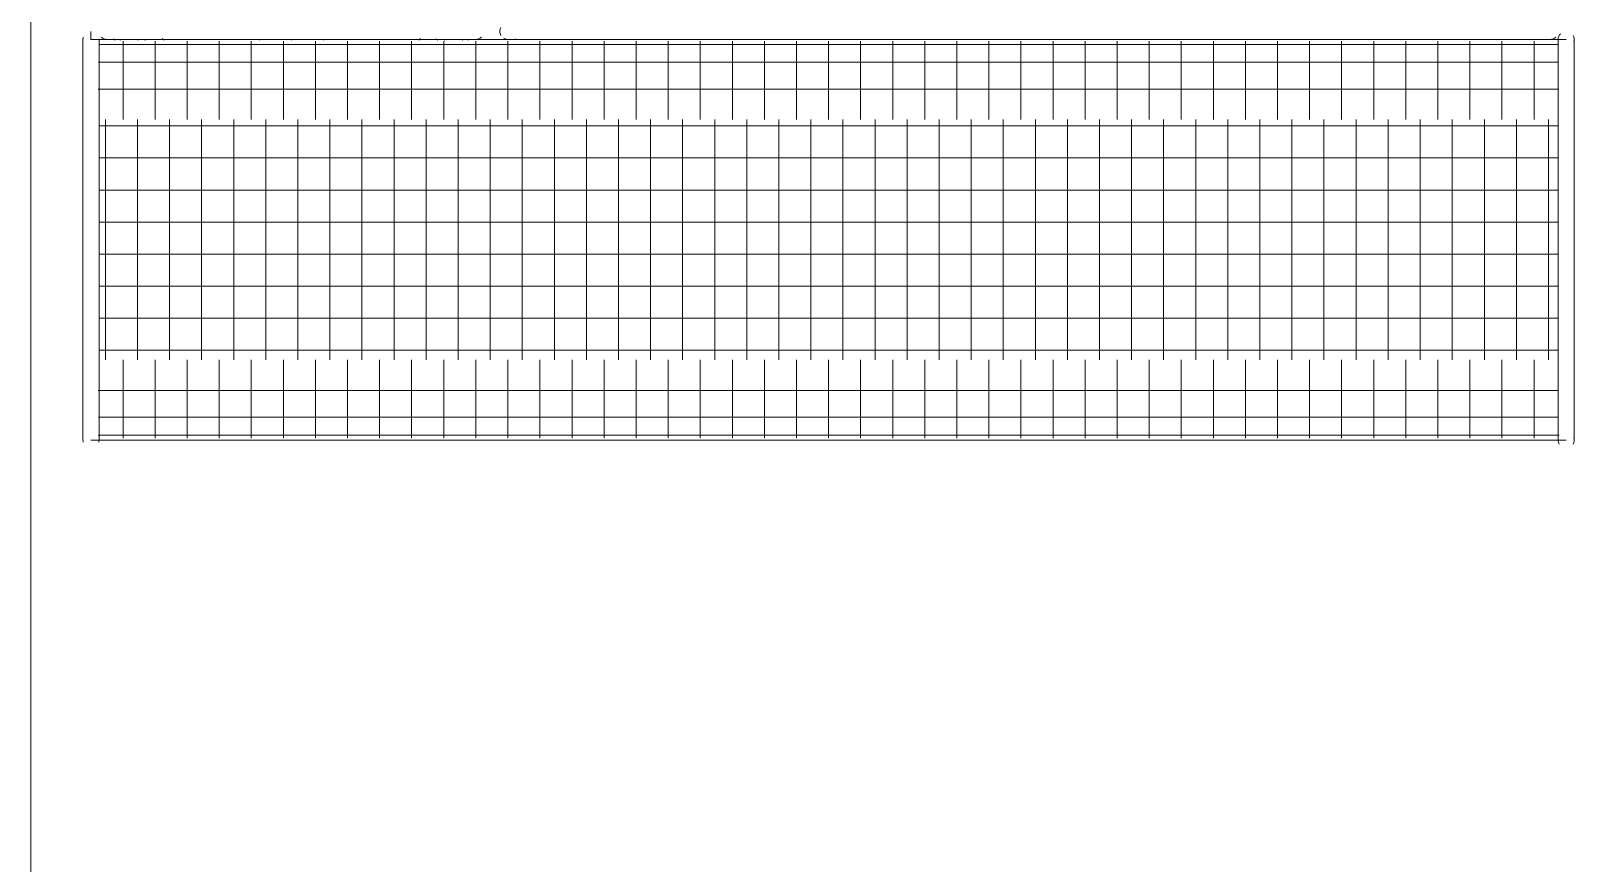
# Model space of a CAD drawing. Header units: millimetres. Extents: x 586.5 to 618.3, y 239.1 to 272.6.
# Drawn here: x 594.072 to 595.035, y 268.146 to 268.666 of the extents above; entities that cross this region are included whole.
import ezdxf

# ---------------------------------------------------------------- set-up
doc = ezdxf.new("R2010")
doc.units = ezdxf.units.MM
doc.header["$LTSCALE"] = 75
doc.layers.add('A Arquitetura LRZ', color=252, linetype='Continuous', lineweight=9)
doc.layers.add('A Mobiliário LRZ', color=253, linetype='Continuous', lineweight=9)

msp = doc.modelspace()

# ---------------------------------------------------------------- linework, layer by layer
at = {"layer": 'A Arquitetura LRZ'}
msp.add_line((594.07204, 263.6104), (594.07204, 271.4104), dxfattribs=at)
at = {"layer": 'A Mobiliário LRZ'}
for p, q in [((594.10954, 268.6604), (594.10954, 268.6654)), ((594.10454, 268.6604), (594.10454, 268.66036)), ((594.10454, 268.66036), (594.10454, 268.66024)), ((594.10454, 268.66024), (594.10454, 268.66004)), ((594.10454, 268.66004), (594.10454, 268.65977)), ((594.10454, 268.65977), (594.10454, 268.65941)), ((594.10454, 268.65941), (594.10454, 268.65897)), ((594.10454, 268.65897), (594.10454, 268.65846)), ((594.10454, 268.65846), (594.10454, 268.65787)), ((594.10454, 268.65787), (594.10454, 268.6572)), ((594.10454, 268.6572), (594.10454, 268.65646)), ((594.10454, 268.65646), (594.10454, 268.65564)), ((594.10454, 268.65564), (594.10454, 268.65475)), ((594.10454, 268.65475), (594.10454, 268.65379)), ((594.10454, 268.65379), (594.10454, 268.65277)), ((594.12454, 268.6604), (594.10954, 268.6604)), ((594.11454, 268.66034), (594.11454, 268.6604)), ((594.11454, 268.6604), (594.11454, 268.6604)), ((594.11454, 268.6602), (594.11454, 268.66034)), ((594.11454, 268.65998), (594.11454, 268.6602)), ((594.11454, 268.65968), (594.11454, 268.65998)), ((594.11454, 268.6593), (594.11454, 268.65968)), ((594.11454, 268.65884), (594.11454, 268.6593)), ((594.11454, 268.6583), (594.11454, 268.65884)), ((594.11454, 268.65769), (594.11454, 268.6583)), ((594.11454, 268.65701), (594.11454, 268.65769)), ((595.02487, 268.65728), (594.11454, 268.65728)), ((594.11454, 268.65624), (594.11454, 268.65701)), ((594.11454, 268.65541), (594.11454, 268.65624)), ((594.11454, 268.6545), (594.11454, 268.65541)), ((594.11454, 268.65352), (594.11454, 268.6545)), ((594.11454, 268.65248), (594.11454, 268.65352)), ((594.11954, 268.6604), (594.11958, 268.6604)), ((594.11958, 268.6604), (594.11967, 268.6604)), ((594.11967, 268.6604), (594.11983, 268.6604)), ((594.11983, 268.6604), (594.12005, 268.6604)), ((594.12005, 268.6604), (594.12034, 268.6604)), ((594.12034, 268.6604), (594.12069, 268.6604)), ((594.12069, 268.6604), (594.1211, 268.6604)), ((594.1211, 268.6604), (594.12157, 268.6604)), ((594.12157, 268.6604), (594.12211, 268.6604)), ((594.12211, 268.6604), (594.1227, 268.6604)), ((594.1227, 268.6604), (594.12335, 268.6604)), ((594.12335, 268.6604), (594.12406, 268.6604)), ((594.12392, 268.66042), (594.12362, 268.66071)), ((594.12425, 268.66015), (594.12392, 268.66042)), ((594.12406, 268.6604), (594.12483, 268.6604)), ((594.1246, 268.65989), (594.12425, 268.66015)), ((594.15954, 268.6604), (594.12454, 268.6604)), ((594.12483, 268.6604), (594.12565, 268.6604)), ((594.12565, 268.6604), (594.12653, 268.6604)), ((594.12653, 268.6604), (594.12746, 268.6604)), ((594.12699, 268.66043), (594.12805, 268.65989)), ((594.12746, 268.6604), (594.12844, 268.6604)), ((594.12844, 268.6604), (594.12947, 268.6604)), ((594.12947, 268.6604), (594.13055, 268.6604)), ((594.12954, 268.65926), (594.12954, 268.65421)), ((594.12954, 268.65421), (594.12954, 268.64617)), ((594.13055, 268.6604), (594.13168, 268.6604)), ((594.13168, 268.6604), (594.13284, 268.6604)), ((594.13284, 268.6604), (594.13406, 268.6604)), ((594.13406, 268.6604), (594.13531, 268.6604)), ((594.13531, 268.6604), (594.1366, 268.6604)), ((594.1366, 268.6604), (594.13793, 268.6604)), ((594.13793, 268.6604), (594.13929, 268.6604)), ((594.1383, 268.66043), (594.13922, 268.65989)), ((594.13929, 268.6604), (594.14069, 268.6604)), ((594.14069, 268.6604), (594.14212, 268.6604)), ((594.14212, 268.6604), (594.14357, 268.6604)), ((594.1432, 268.65989), (594.14368, 268.66014)), ((594.14357, 268.6604), (594.14505, 268.6604)), ((594.14368, 268.66014), (594.14419, 268.6604)), ((594.14505, 268.6604), (594.14655, 268.6604)), ((594.14655, 268.6604), (594.14807, 268.6604)), ((594.14807, 268.6604), (594.14962, 268.6604)), ((594.14954, 268.65926), (594.14954, 268.65421)), ((594.14954, 268.65421), (594.14954, 268.64617)), ((594.14962, 268.6604), (594.15117, 268.6604)), ((594.15117, 268.6604), (594.15274, 268.6604)), ((594.15274, 268.6604), (594.15433, 268.6604)), ((594.15402, 268.66102), (594.1546, 268.66043)), ((594.15433, 268.6604), (594.15592, 268.6604)), ((594.1546, 268.66043), (594.15516, 268.65989)), ((594.15592, 268.6604), (594.15751, 268.6604)), ((594.15751, 268.6604), (594.15911, 268.6604)), ((594.15911, 268.6604), (594.15954, 268.6604)), ((594.15954, 268.6604), (594.30954, 268.6604)), ((594.16954, 268.65926), (594.16954, 268.65421)), ((594.16954, 268.65421), (594.16954, 268.64617)), ((594.18954, 268.65926), (594.18954, 268.65421)), ((594.18954, 268.65421), (594.18954, 268.64617)), ((594.20954, 268.65926), (594.20954, 268.65421)), ((594.20954, 268.65421), (594.20954, 268.64617)), ((594.21454, 268.65989), (594.21454, 268.66057)), ((594.22954, 268.65926), (594.22954, 268.65421)), ((594.22954, 268.65421), (594.22954, 268.64617)), ((594.23454, 268.65989), (594.23454, 268.66057)), ((594.24954, 268.65926), (594.24954, 268.65421)), ((594.24954, 268.65421), (594.24954, 268.64617)), ((594.25454, 268.65989), (594.25454, 268.66057)), ((594.26954, 268.65926), (594.26954, 268.65421)), ((594.26954, 268.65421), (594.26954, 268.64617)), ((594.28954, 268.65926), (594.28954, 268.65421)), ((594.28954, 268.65421), (594.28954, 268.64617)), ((594.30954, 268.6604), (594.31114, 268.6604)), ((594.34454, 268.6604), (594.30954, 268.6604)), ((594.30954, 268.65926), (594.30954, 268.65421)), ((594.30954, 268.65421), (594.30954, 268.64617)), ((594.31114, 268.6604), (594.31274, 268.6604)), ((594.31274, 268.6604), (594.31433, 268.6604)), ((594.31393, 268.65989), (594.31449, 268.66043)), ((594.31433, 268.6604), (594.31592, 268.6604)), ((594.31449, 268.66043), (594.31507, 268.66102)), ((594.31592, 268.6604), (594.31749, 268.6604)), ((594.31749, 268.6604), (594.31905, 268.6604)), ((594.31905, 268.6604), (594.3206, 268.6604)), ((594.3206, 268.6604), (594.32213, 268.6604)), ((594.32213, 268.6604), (594.32363, 268.6604)), ((594.32363, 268.6604), (594.32512, 268.6604)), ((594.32489, 268.6604), (594.32436, 268.66067)), ((594.32541, 268.66014), (594.32489, 268.6604)), ((594.32512, 268.6604), (594.32658, 268.6604)), ((594.32589, 268.65989), (594.32541, 268.66014)), ((594.32658, 268.6604), (594.32801, 268.6604)), ((594.32801, 268.6604), (594.32942, 268.6604)), ((594.32942, 268.6604), (594.33079, 268.6604)), ((594.32954, 268.65926), (594.32954, 268.65421)), ((594.32954, 268.65421), (594.32954, 268.64617)), ((594.32987, 268.65989), (594.33079, 268.66043)), ((594.33079, 268.6604), (594.33213, 268.6604)), ((594.33213, 268.6604), (594.33343, 268.6604)), ((594.33343, 268.6604), (594.3347, 268.6604)), ((594.3347, 268.6604), (594.33592, 268.6604)), ((594.33592, 268.6604), (594.3371, 268.6604)), ((594.3371, 268.6604), (594.33824, 268.6604)), ((594.33824, 268.6604), (594.33933, 268.6604)), ((594.33933, 268.6604), (594.34037, 268.6604)), ((594.34037, 268.6604), (594.34137, 268.6604)), ((594.34103, 268.65989), (594.3421, 268.66043)), ((594.34137, 268.6604), (594.34231, 268.6604)), ((594.34231, 268.6604), (594.3432, 268.6604)), ((594.3432, 268.6604), (594.34404, 268.6604)), ((594.34404, 268.6604), (594.34482, 268.6604)), ((594.34448, 268.65989), (594.34484, 268.66015)), ((595.02954, 268.6604), (594.34454, 268.6604)), ((594.34482, 268.6604), (594.34555, 268.6604)), ((594.34484, 268.66015), (594.34517, 268.66042)), ((594.34555, 268.6604), (594.34622, 268.6604)), ((594.34622, 268.6604), (594.34683, 268.6604)), ((594.34683, 268.6604), (594.34737, 268.6604)), ((594.34737, 268.6604), (594.34786, 268.6604)), ((594.34786, 268.6604), (594.34829, 268.6604)), ((594.34829, 268.6604), (594.34866, 268.6604)), ((594.34866, 268.6604), (594.34896, 268.6604)), ((594.34896, 268.6604), (594.3492, 268.6604)), ((594.3492, 268.6604), (594.34938, 268.6604)), ((594.34938, 268.6604), (594.34949, 268.6604)), ((594.34949, 268.6604), (594.34954, 268.6604)), ((594.34954, 268.6604), (594.34954, 268.6604)), ((594.34954, 268.65926), (594.34954, 268.65421)), ((594.34954, 268.65421), (594.34954, 268.64617)), ((594.36954, 268.65926), (594.36954, 268.65421)), ((594.36954, 268.65421), (594.36954, 268.64617)), ((594.38954, 268.65926), (594.38954, 268.65421)), ((594.38954, 268.65421), (594.38954, 268.64617)), ((594.40954, 268.65926), (594.40954, 268.65421)), ((594.40954, 268.65421), (594.40954, 268.64617)), ((594.42954, 268.65926), (594.42954, 268.65421)), ((594.42954, 268.65421), (594.42954, 268.64617)), ((594.44954, 268.65926), (594.44954, 268.65421)), ((594.44954, 268.65421), (594.44954, 268.64617)), ((594.46954, 268.65926), (594.46954, 268.65421)), ((594.46954, 268.65421), (594.46954, 268.64617)), ((594.48954, 268.65926), (594.48954, 268.65421)), ((594.48954, 268.65421), (594.48954, 268.64617)), ((594.50954, 268.65926), (594.50954, 268.65421)), ((594.50954, 268.65421), (594.50954, 268.64617)), ((594.52954, 268.65926), (594.52954, 268.65421)), ((594.52954, 268.65421), (594.52954, 268.64617)), ((594.54954, 268.65926), (594.54954, 268.65421)), ((594.54954, 268.65421), (594.54954, 268.64617)), ((594.56954, 268.65926), (594.56954, 268.65421)), ((594.56954, 268.65421), (594.56954, 268.64617)), ((594.58954, 268.65926), (594.58954, 268.65421)), ((594.58954, 268.65421), (594.58954, 268.64617)), ((594.60954, 268.65926), (594.60954, 268.65421)), ((594.60954, 268.65421), (594.60954, 268.64617)), ((594.62954, 268.65926), (594.62954, 268.65421)), ((594.62954, 268.65421), (594.62954, 268.64617)), ((594.64954, 268.65926), (594.64954, 268.65421)), ((594.64954, 268.65421), (594.64954, 268.64617)), ((594.66954, 268.65926), (594.66954, 268.65421)), ((594.66954, 268.65421), (594.66954, 268.64617)), ((594.68954, 268.65926), (594.68954, 268.65421)), ((594.68954, 268.65421), (594.68954, 268.64617)), ((594.70954, 268.65926), (594.70954, 268.65421)), ((594.70954, 268.65421), (594.70954, 268.64617)), ((594.72954, 268.65926), (594.72954, 268.65421)), ((594.72954, 268.65421), (594.72954, 268.64617)), ((594.74954, 268.65926), (594.74954, 268.65421)), ((594.74954, 268.65421), (594.74954, 268.64617)), ((594.76954, 268.65926), (594.76954, 268.65421)), ((594.76954, 268.65421), (594.76954, 268.64617)), ((594.78954, 268.65926), (594.78954, 268.65421)), ((594.78954, 268.65421), (594.78954, 268.64617)), ((594.80954, 268.65926), (594.80954, 268.65421)), ((594.80954, 268.65421), (594.80954, 268.64617)), ((594.82954, 268.65926), (594.82954, 268.65421)), ((594.82954, 268.65421), (594.82954, 268.64617)), ((594.84954, 268.65926), (594.84954, 268.65421)), ((594.84954, 268.65421), (594.84954, 268.64617)), ((594.86954, 268.65926), (594.86954, 268.65421)), ((594.86954, 268.65421), (594.86954, 268.64617)), ((594.88954, 268.65926), (594.88954, 268.65421)), ((594.88954, 268.65421), (594.88954, 268.64617)), ((594.90954, 268.65926), (594.90954, 268.65421)), ((594.90954, 268.65421), (594.90954, 268.64617)), ((594.92954, 268.65926), (594.92954, 268.65421)), ((594.92954, 268.65421), (594.92954, 268.64617)), ((594.94954, 268.65926), (594.94954, 268.65421)), ((594.94954, 268.65421), (594.94954, 268.64617)), ((594.96954, 268.65926), (594.96954, 268.65421)), ((594.96954, 268.65421), (594.96954, 268.64617)), ((594.98954, 268.65926), (594.98954, 268.65421)), ((594.98954, 268.65421), (594.98954, 268.64617)), ((595.00954, 268.65926), (595.00954, 268.65421)), ((595.00954, 268.65421), (595.00954, 268.64617)), ((595.02454, 268.6604), (595.02454, 268.66036)), ((595.02454, 268.66036), (595.02454, 268.66024)), ((595.02454, 268.66024), (595.02454, 268.66004)), ((595.02454, 268.66004), (595.02454, 268.65977)), ((595.02454, 268.65977), (595.02454, 268.65941)), ((595.02454, 268.65941), (595.02454, 268.65897)), ((595.02454, 268.65897), (595.02454, 268.65846)), ((595.02454, 268.65846), (595.02454, 268.65787)), ((595.02454, 268.65787), (595.02454, 268.6572)), ((595.02454, 268.6572), (595.02454, 268.65646)), ((595.02454, 268.65646), (595.02454, 268.65564)), ((595.02454, 268.65564), (595.02454, 268.65475)), ((595.02454, 268.65475), (595.02454, 268.65379)), ((595.02454, 268.65379), (595.02454, 268.65277)), ((595.03454, 268.66034), (595.03454, 268.6604)), ((595.03454, 268.6604), (595.03454, 268.6604)), ((595.03454, 268.6602), (595.03454, 268.66034)), ((595.03454, 268.65998), (595.03454, 268.6602)), ((595.03454, 268.65968), (595.03454, 268.65998)), ((595.03454, 268.6593), (595.03454, 268.65968)), ((595.03454, 268.65884), (595.03454, 268.6593)), ((595.03454, 268.6583), (595.03454, 268.65884)), ((595.03454, 268.65769), (595.03454, 268.6583)), ((595.03454, 268.65701), (595.03454, 268.65769)), ((595.03454, 268.65624), (595.03454, 268.65701)), ((595.03454, 268.65541), (595.03454, 268.65624)), ((595.03454, 268.6545), (595.03454, 268.65541)), ((595.03454, 268.65352), (595.03454, 268.6545)), ((595.03454, 268.65248), (595.03454, 268.65352)), ((594.10454, 268.65277), (594.10454, 268.65167)), ((594.10454, 268.65167), (594.10454, 268.65051)), ((594.10454, 268.65051), (594.10454, 268.64928)), ((594.10454, 268.64928), (594.10454, 268.64799)), ((594.10454, 268.64799), (594.10454, 268.64665)), ((594.10454, 268.64665), (594.10454, 268.64524)), ((594.10454, 268.64524), (594.10454, 268.64378)), ((594.10454, 268.64378), (594.10454, 268.64226)), ((595.02444, 268.64617), (594.11418, 268.64617)), ((594.11454, 268.65136), (594.11454, 268.65248)), ((594.11454, 268.65018), (594.11454, 268.65136)), ((594.11454, 268.64894), (594.11454, 268.65018)), ((594.11454, 268.64764), (594.11454, 268.64894)), ((594.11454, 268.64627), (594.11454, 268.64764)), ((594.11454, 268.64485), (594.11454, 268.64627)), ((594.11454, 268.64337), (594.11454, 268.64485)), ((594.12954, 268.64617), (594.12954, 268.63569)), ((594.14954, 268.64617), (594.14954, 268.63569)), ((594.16954, 268.64617), (594.16954, 268.63569)), ((594.18954, 268.64617), (594.18954, 268.63569)), ((594.20954, 268.64617), (594.20954, 268.63569)), ((594.22954, 268.64617), (594.22954, 268.63569)), ((594.24954, 268.64617), (594.24954, 268.63569)), ((594.26954, 268.64617), (594.26954, 268.63569)), ((594.28954, 268.64617), (594.28954, 268.63569)), ((594.30954, 268.64617), (594.30954, 268.63569)), ((594.32954, 268.64617), (594.32954, 268.63569)), ((594.34954, 268.64617), (594.34954, 268.63569)), ((594.36954, 268.64617), (594.36954, 268.63569)), ((594.38954, 268.64617), (594.38954, 268.63569)), ((594.40954, 268.64617), (594.40954, 268.63569)), ((594.42954, 268.64617), (594.42954, 268.63569)), ((594.44954, 268.64617), (594.44954, 268.63569)), ((594.46954, 268.64617), (594.46954, 268.63569)), ((594.48954, 268.64617), (594.48954, 268.63569)), ((594.50954, 268.64617), (594.50954, 268.63569)), ((594.52954, 268.64617), (594.52954, 268.63569)), ((594.54954, 268.64617), (594.54954, 268.63569)), ((594.56954, 268.64617), (594.56954, 268.63569)), ((594.58954, 268.64617), (594.58954, 268.63569)), ((594.60954, 268.64617), (594.60954, 268.63569)), ((594.62954, 268.64617), (594.62954, 268.63569)), ((594.64954, 268.64617), (594.64954, 268.63569)), ((594.66954, 268.64617), (594.66954, 268.63569)), ((594.68954, 268.64617), (594.68954, 268.63569)), ((594.70954, 268.64617), (594.70954, 268.63569)), ((594.72954, 268.64617), (594.72954, 268.63569)), ((594.74954, 268.64617), (594.74954, 268.63569)), ((594.76954, 268.64617), (594.76954, 268.63569)), ((594.78954, 268.64617), (594.78954, 268.63569)), ((594.80954, 268.64617), (594.80954, 268.63569)), ((594.82954, 268.64617), (594.82954, 268.63569)), ((594.84954, 268.64617), (594.84954, 268.63569)), ((594.86954, 268.64617), (594.86954, 268.63569)), ((594.88954, 268.64617), (594.88954, 268.63569)), ((594.90954, 268.64617), (594.90954, 268.63569)), ((594.92954, 268.64617), (594.92954, 268.63569)), ((594.94954, 268.64617), (594.94954, 268.63569)), ((594.96954, 268.64617), (594.96954, 268.63569)), ((594.98954, 268.64617), (594.98954, 268.63569)), ((595.00954, 268.64617), (595.00954, 268.63569)), ((595.02454, 268.65277), (595.02454, 268.65167)), ((595.02454, 268.65167), (595.02454, 268.65051)), ((595.02454, 268.65051), (595.02454, 268.64928)), ((595.02454, 268.64928), (595.02454, 268.64799)), ((595.02454, 268.64799), (595.02454, 268.64665)), ((595.02454, 268.64665), (595.02454, 268.64524)), ((595.02454, 268.64524), (595.02454, 268.64378)), ((595.02454, 268.64378), (595.02454, 268.64226)), ((595.03454, 268.65136), (595.03454, 268.65248)), ((595.03454, 268.65018), (595.03454, 268.65136)), ((595.03454, 268.64894), (595.03454, 268.65018)), ((595.03454, 268.64764), (595.03454, 268.64894)), ((595.03454, 268.64627), (595.03454, 268.64764)), ((595.03454, 268.64485), (595.03454, 268.64627)), ((595.03454, 268.64337), (595.03454, 268.64485)), ((594.10454, 268.64226), (594.10454, 268.64069)), ((594.10454, 268.64069), (594.10454, 268.63908)), ((594.10454, 268.63908), (594.10454, 268.63742)), ((594.10454, 268.63742), (594.10454, 268.63571)), ((594.10454, 268.63571), (594.10454, 268.63397)), ((594.10454, 268.63397), (594.10454, 268.63219)), ((594.11454, 268.64184), (594.11454, 268.64337)), ((594.11454, 268.64026), (594.11454, 268.64184)), ((594.11454, 268.63864), (594.11454, 268.64026)), ((594.11454, 268.63696), (594.11454, 268.63864)), ((594.11454, 268.63525), (594.11454, 268.63696)), ((594.11454, 268.63349), (594.11454, 268.63525)), ((594.12954, 268.63569), (594.12954, 268.6235)), ((594.14954, 268.63569), (594.14954, 268.6235)), ((594.16954, 268.63569), (594.16954, 268.6235)), ((594.18954, 268.63569), (594.18954, 268.6235)), ((594.20954, 268.63569), (594.20954, 268.6235)), ((594.22954, 268.63569), (594.22954, 268.6235)), ((594.24954, 268.63569), (594.24954, 268.6235)), ((594.26954, 268.63569), (594.26954, 268.6235)), ((594.28954, 268.63569), (594.28954, 268.6235)), ((594.30954, 268.63569), (594.30954, 268.6235)), ((594.32954, 268.63569), (594.32954, 268.6235)), ((594.34954, 268.63569), (594.34954, 268.6235)), ((594.36954, 268.63569), (594.36954, 268.6235)), ((594.38954, 268.63569), (594.38954, 268.6235)), ((594.40954, 268.63569), (594.40954, 268.6235)), ((594.42954, 268.63569), (594.42954, 268.6235)), ((594.44954, 268.63569), (594.44954, 268.6235)), ((594.46954, 268.63569), (594.46954, 268.6235)), ((594.48954, 268.63569), (594.48954, 268.6235)), ((594.50954, 268.63569), (594.50954, 268.6235)), ((594.52954, 268.63569), (594.52954, 268.6235)), ((594.54954, 268.63569), (594.54954, 268.6235)), ((594.56954, 268.63569), (594.56954, 268.6235)), ((594.58954, 268.63569), (594.58954, 268.6235)), ((594.60954, 268.63569), (594.60954, 268.6235)), ((594.62954, 268.63569), (594.62954, 268.6235)), ((594.64954, 268.63569), (594.64954, 268.6235)), ((594.66954, 268.63569), (594.66954, 268.6235)), ((594.68954, 268.63569), (594.68954, 268.6235)), ((594.70954, 268.63569), (594.70954, 268.6235)), ((594.72954, 268.63569), (594.72954, 268.6235)), ((594.74954, 268.63569), (594.74954, 268.6235)), ((594.76954, 268.63569), (594.76954, 268.6235)), ((594.78954, 268.63569), (594.78954, 268.6235)), ((594.80954, 268.63569), (594.80954, 268.6235)), ((594.82954, 268.63569), (594.82954, 268.6235)), ((594.84954, 268.63569), (594.84954, 268.6235)), ((594.86954, 268.63569), (594.86954, 268.6235)), ((594.88954, 268.63569), (594.88954, 268.6235)), ((594.90954, 268.63569), (594.90954, 268.6235)), ((594.92954, 268.63569), (594.92954, 268.6235)), ((594.94954, 268.63569), (594.94954, 268.6235)), ((594.96954, 268.63569), (594.96954, 268.6235)), ((594.98954, 268.63569), (594.98954, 268.6235)), ((595.00954, 268.63569), (595.00954, 268.6235)), ((595.02454, 268.64226), (595.02454, 268.64069)), ((595.02454, 268.64069), (595.02454, 268.63908)), ((595.02454, 268.63908), (595.02454, 268.63742)), ((595.02454, 268.63742), (595.02454, 268.63571)), ((595.02454, 268.63571), (595.02454, 268.63397)), ((595.02454, 268.63397), (595.02454, 268.63219)), ((595.03454, 268.64184), (595.03454, 268.64337)), ((595.03454, 268.64026), (595.03454, 268.64184)), ((595.03454, 268.63864), (595.03454, 268.64026)), ((595.03454, 268.63696), (595.03454, 268.63864)), ((595.03454, 268.63525), (595.03454, 268.63696)), ((595.03454, 268.63349), (595.03454, 268.63525)), ((594.10454, 268.63219), (594.10454, 268.63037)), ((594.10454, 268.63037), (594.10454, 268.62852)), ((594.10454, 268.62852), (594.10454, 268.62664)), ((594.10454, 268.62664), (594.10454, 268.62474)), ((594.10454, 268.62474), (594.10454, 268.62281)), ((595.02507, 268.62942), (594.1141, 268.62942)), ((594.11454, 268.6317), (594.11454, 268.63349)), ((594.11454, 268.62987), (594.11454, 268.6317)), ((594.11454, 268.62802), (594.11454, 268.62987)), ((594.11454, 268.62613), (594.11454, 268.62802)), ((594.11454, 268.62422), (594.11454, 268.62613)), ((594.11454, 268.62229), (594.11454, 268.62422)), ((595.02454, 268.63219), (595.02454, 268.63037)), ((595.02454, 268.63037), (595.02454, 268.62852)), ((595.02454, 268.62852), (595.02454, 268.62664)), ((595.02454, 268.62664), (595.02454, 268.62474)), ((595.02454, 268.62474), (595.02454, 268.62281)), ((595.03454, 268.6317), (595.03454, 268.63349)), ((595.03454, 268.62987), (595.03454, 268.6317)), ((595.03454, 268.62802), (595.03454, 268.62987)), ((595.03454, 268.62613), (595.03454, 268.62802)), ((595.03454, 268.62422), (595.03454, 268.62613)), ((595.03454, 268.62229), (595.03454, 268.62422)), ((594.10454, 268.62281), (594.10454, 268.62087)), ((594.10454, 268.62087), (594.10454, 268.6189)), ((594.10454, 268.6189), (594.10454, 268.61692)), ((594.10454, 268.61692), (594.10454, 268.61494)), ((594.10454, 268.61494), (594.10454, 268.61294)), ((594.11454, 268.62034), (594.11454, 268.62229)), ((594.11454, 268.61837), (594.11454, 268.62034)), ((594.11454, 268.61639), (594.11454, 268.61837)), ((594.11454, 268.6144), (594.11454, 268.61639)), ((594.12954, 268.6235), (594.12954, 268.6104)), ((594.14954, 268.6235), (594.14954, 268.6104)), ((594.16954, 268.6235), (594.16954, 268.6104)), ((594.18954, 268.6235), (594.18954, 268.6104)), ((594.20954, 268.6235), (594.20954, 268.6104)), ((594.22954, 268.6235), (594.22954, 268.6104)), ((594.24954, 268.6235), (594.24954, 268.6104)), ((594.26954, 268.6235), (594.26954, 268.6104)), ((594.28954, 268.6235), (594.28954, 268.6104)), ((594.30954, 268.6235), (594.30954, 268.6104)), ((594.32954, 268.6235), (594.32954, 268.6104)), ((594.34954, 268.6235), (594.34954, 268.6104)), ((594.36954, 268.6235), (594.36954, 268.6104)), ((594.38954, 268.6235), (594.38954, 268.6104)), ((594.40954, 268.6235), (594.40954, 268.6104)), ((594.42954, 268.6235), (594.42954, 268.6104)), ((594.44954, 268.6235), (594.44954, 268.6104)), ((594.46954, 268.6235), (594.46954, 268.6104)), ((594.48954, 268.6235), (594.48954, 268.6104)), ((594.50954, 268.6235), (594.50954, 268.6104)), ((594.52954, 268.6235), (594.52954, 268.6104)), ((594.54954, 268.6235), (594.54954, 268.6104)), ((594.56954, 268.6235), (594.56954, 268.6104)), ((594.58954, 268.6235), (594.58954, 268.6104)), ((594.60954, 268.6235), (594.60954, 268.6104)), ((594.62954, 268.6235), (594.62954, 268.6104)), ((594.64954, 268.6235), (594.64954, 268.6104)), ((594.66954, 268.6235), (594.66954, 268.6104)), ((594.68954, 268.6235), (594.68954, 268.6104)), ((594.70954, 268.6235), (594.70954, 268.6104)), ((594.72954, 268.6235), (594.72954, 268.6104)), ((594.74954, 268.6235), (594.74954, 268.6104)), ((594.76954, 268.6235), (594.76954, 268.6104)), ((594.78954, 268.6235), (594.78954, 268.6104)), ((594.80954, 268.6235), (594.80954, 268.6104)), ((594.82954, 268.6235), (594.82954, 268.6104)), ((594.84954, 268.6235), (594.84954, 268.6104)), ((594.86954, 268.6235), (594.86954, 268.6104)), ((594.88954, 268.6235), (594.88954, 268.6104)), ((594.90954, 268.6235), (594.90954, 268.6104)), ((594.92954, 268.6235), (594.92954, 268.6104)), ((594.94954, 268.6235), (594.94954, 268.6104)), ((594.96954, 268.6235), (594.96954, 268.6104)), ((594.98954, 268.6235), (594.98954, 268.6104)), ((595.00954, 268.6235), (595.00954, 268.6104)), ((595.02454, 268.62281), (595.02454, 268.62087)), ((595.02454, 268.62087), (595.02454, 268.6189)), ((595.02454, 268.6189), (595.02454, 268.61692)), ((595.02454, 268.61692), (595.02454, 268.61494)), ((595.02454, 268.61494), (595.02454, 268.61294)), ((595.03454, 268.62034), (595.03454, 268.62229)), ((595.03454, 268.61837), (595.03454, 268.62034)), ((595.03454, 268.61639), (595.03454, 268.61837)), ((595.03454, 268.6144), (595.03454, 268.61639)), ((594.10454, 268.61294), (594.10454, 268.61094)), ((594.10454, 268.61094), (594.10454, 268.6104)), ((594.10454, 268.6104), (594.10454, 268.4604)), ((594.11454, 268.6124), (594.11454, 268.6144)), ((594.11454, 268.6104), (594.11454, 268.6124)), ((594.11454, 268.4604), (594.11454, 268.6104)), ((595.02454, 268.6064), (594.11456, 268.6064)), ((594.11854, 268.6104), (594.11854, 268.4604)), ((594.13854, 268.6104), (594.13854, 268.4604)), ((594.15854, 268.6104), (594.15854, 268.4604)), ((594.17854, 268.6104), (594.17854, 268.4604)), ((594.19854, 268.6104), (594.19854, 268.4604)), ((594.21854, 268.6104), (594.21854, 268.4604)), ((594.23854, 268.6104), (594.23854, 268.4604)), ((594.25854, 268.6104), (594.25854, 268.4604)), ((594.27854, 268.6104), (594.27854, 268.4604)), ((594.29854, 268.6104), (594.29854, 268.4604)), ((594.31854, 268.6104), (594.31854, 268.4604)), ((594.33854, 268.6104), (594.33854, 268.4604)), ((594.35854, 268.6104), (594.35854, 268.4604)), ((594.37854, 268.6104), (594.37854, 268.4604)), ((594.39854, 268.6104), (594.39854, 268.4604)), ((594.41854, 268.6104), (594.41854, 268.4604)), ((594.43854, 268.6104), (594.43854, 268.4604)), ((594.45854, 268.6104), (594.45854, 268.4604)), ((594.47854, 268.6104), (594.47854, 268.4604)), ((594.49854, 268.6104), (594.49854, 268.4604)), ((594.51854, 268.6104), (594.51854, 268.4604)), ((594.53854, 268.6104), (594.53854, 268.4604)), ((594.55854, 268.6104), (594.55854, 268.4604)), ((594.57854, 268.6104), (594.57854, 268.4604)), ((594.59854, 268.6104), (594.59854, 268.4604)), ((594.61854, 268.6104), (594.61854, 268.4604)), ((594.63854, 268.6104), (594.63854, 268.4604)), ((594.65854, 268.6104), (594.65854, 268.4604)), ((594.67854, 268.6104), (594.67854, 268.4604)), ((594.69854, 268.6104), (594.69854, 268.4604)), ((594.71854, 268.6104), (594.71854, 268.4604)), ((594.73854, 268.6104), (594.73854, 268.4604)), ((594.75854, 268.6104), (594.75854, 268.4604)), ((594.77854, 268.6104), (594.77854, 268.4604)), ((594.79854, 268.6104), (594.79854, 268.4604)), ((594.81854, 268.6104), (594.81854, 268.4604)), ((594.83854, 268.6104), (594.83854, 268.4604)), ((594.85854, 268.6104), (594.85854, 268.4604)), ((594.87854, 268.6104), (594.87854, 268.4604)), ((594.89854, 268.6104), (594.89854, 268.4604)), ((594.91854, 268.6104), (594.91854, 268.4604)), ((594.93854, 268.6104), (594.93854, 268.4604)), ((594.95854, 268.6104), (594.95854, 268.4604)), ((594.97854, 268.6104), (594.97854, 268.4604)), ((594.99854, 268.6104), (594.99854, 268.4604)), ((595.01854, 268.6104), (595.01854, 268.4604)), ((595.02454, 268.61294), (595.02454, 268.61094)), ((595.02454, 268.61094), (595.02454, 268.6104)), ((595.02454, 268.6104), (595.02454, 268.4604)), ((595.03454, 268.6124), (595.03454, 268.6144)), ((595.03454, 268.6104), (595.03454, 268.6124)), ((595.03454, 268.4604), (595.03454, 268.6104)), ((595.02454, 268.5864), (594.11463, 268.5864)), ((595.02454, 268.5664), (594.1147, 268.5664)), ((595.02454, 268.5464), (594.11477, 268.5464)), ((595.02454, 268.5264), (594.11483, 268.5264)), ((595.02454, 268.5064), (594.1149, 268.5064)), ((595.02454, 268.4864), (594.11497, 268.4864)), ((595.02454, 268.4664), (594.11504, 268.4664)), ((594.10454, 268.4604), (594.10454, 268.4584)), ((594.10454, 268.4584), (594.10454, 268.45641)), ((594.10454, 268.45641), (594.10454, 268.45442)), ((594.10454, 268.45442), (594.10454, 268.45244)), ((594.10454, 268.45244), (594.10454, 268.45047)), ((594.11454, 268.45986), (594.11454, 268.4604)), ((594.11454, 268.45786), (594.11454, 268.45986)), ((594.11454, 268.45587), (594.11454, 268.45786)), ((594.11454, 268.45388), (594.11454, 268.45587)), ((594.11454, 268.45191), (594.11454, 268.45388)), ((594.11454, 268.44994), (594.11454, 268.45191)), ((594.12954, 268.44731), (594.12954, 268.4604)), ((594.14954, 268.44731), (594.14954, 268.4604)), ((594.16954, 268.44731), (594.16954, 268.4604)), ((594.18954, 268.44731), (594.18954, 268.4604)), ((594.20954, 268.44731), (594.20954, 268.4604)), ((594.22954, 268.44731), (594.22954, 268.4604)), ((594.24954, 268.44731), (594.24954, 268.4604)), ((594.26954, 268.44731), (594.26954, 268.4604)), ((594.28954, 268.44731), (594.28954, 268.4604)), ((594.30954, 268.44731), (594.30954, 268.4604)), ((594.32954, 268.44731), (594.32954, 268.4604)), ((594.34954, 268.44731), (594.34954, 268.4604)), ((594.36954, 268.44731), (594.36954, 268.4604)), ((594.38954, 268.44731), (594.38954, 268.4604)), ((594.40954, 268.44731), (594.40954, 268.4604)), ((594.42954, 268.44731), (594.42954, 268.4604)), ((594.44954, 268.44731), (594.44954, 268.4604)), ((594.46954, 268.44731), (594.46954, 268.4604)), ((594.48954, 268.44731), (594.48954, 268.4604)), ((594.50954, 268.44731), (594.50954, 268.4604)), ((594.52954, 268.44731), (594.52954, 268.4604)), ((594.54954, 268.44731), (594.54954, 268.4604)), ((594.56954, 268.44731), (594.56954, 268.4604)), ((594.58954, 268.44731), (594.58954, 268.4604)), ((594.60954, 268.44731), (594.60954, 268.4604)), ((594.62954, 268.44731), (594.62954, 268.4604)), ((594.64954, 268.44731), (594.64954, 268.4604)), ((594.66954, 268.44731), (594.66954, 268.4604)), ((594.68954, 268.44731), (594.68954, 268.4604)), ((594.70954, 268.44731), (594.70954, 268.4604)), ((594.72954, 268.44731), (594.72954, 268.4604)), ((594.74954, 268.44731), (594.74954, 268.4604)), ((594.76954, 268.44731), (594.76954, 268.4604)), ((594.78954, 268.44731), (594.78954, 268.4604)), ((594.80954, 268.44731), (594.80954, 268.4604)), ((594.82954, 268.44731), (594.82954, 268.4604)), ((594.84954, 268.44731), (594.84954, 268.4604)), ((594.86954, 268.44731), (594.86954, 268.4604)), ((594.88954, 268.44731), (594.88954, 268.4604)), ((594.90954, 268.44731), (594.90954, 268.4604)), ((594.92954, 268.44731), (594.92954, 268.4604)), ((594.94954, 268.44731), (594.94954, 268.4604)), ((594.96954, 268.44731), (594.96954, 268.4604)), ((594.98954, 268.44731), (594.98954, 268.4604)), ((595.00954, 268.44731), (595.00954, 268.4604)), ((595.02454, 268.4604), (595.02454, 268.4584)), ((595.02454, 268.4584), (595.02454, 268.45641)), ((595.02454, 268.45641), (595.02454, 268.45442)), ((595.02454, 268.45442), (595.02454, 268.45244)), ((595.02454, 268.45244), (595.02454, 268.45047)), ((595.03454, 268.45986), (595.03454, 268.4604)), ((595.03454, 268.45786), (595.03454, 268.45986)), ((595.03454, 268.45587), (595.03454, 268.45786)), ((595.03454, 268.45388), (595.03454, 268.45587)), ((595.03454, 268.45191), (595.03454, 268.45388)), ((595.03454, 268.44994), (595.03454, 268.45191)), ((594.10454, 268.45047), (594.10454, 268.44852)), ((594.10454, 268.44852), (594.10454, 268.44659)), ((594.10454, 268.44659), (594.10454, 268.44468)), ((594.10454, 268.44468), (594.10454, 268.44279)), ((594.10454, 268.44279), (594.10454, 268.44093)), ((594.11411, 268.44139), (595.02487, 268.44139)), ((594.11454, 268.44799), (594.11454, 268.44994)), ((594.11454, 268.44607), (594.11454, 268.44799)), ((594.11454, 268.44416), (594.11454, 268.44607)), ((594.11454, 268.44229), (594.11454, 268.44416)), ((594.11454, 268.44044), (594.11454, 268.44229)), ((594.12954, 268.43511), (594.12954, 268.44731)), ((594.14954, 268.43511), (594.14954, 268.44731)), ((594.16954, 268.43511), (594.16954, 268.44731)), ((594.18954, 268.43511), (594.18954, 268.44731)), ((594.20954, 268.43511), (594.20954, 268.44731)), ((594.22954, 268.43511), (594.22954, 268.44731)), ((594.24954, 268.43511), (594.24954, 268.44731)), ((594.26954, 268.43511), (594.26954, 268.44731)), ((594.28954, 268.43511), (594.28954, 268.44731)), ((594.30954, 268.43511), (594.30954, 268.44731)), ((594.32954, 268.43511), (594.32954, 268.44731)), ((594.34954, 268.43511), (594.34954, 268.44731)), ((594.36954, 268.43511), (594.36954, 268.44731)), ((594.38954, 268.43511), (594.38954, 268.44731)), ((594.40954, 268.43511), (594.40954, 268.44731)), ((594.42954, 268.43511), (594.42954, 268.44731)), ((594.44954, 268.43511), (594.44954, 268.44731)), ((594.46954, 268.43511), (594.46954, 268.44731)), ((594.48954, 268.43511), (594.48954, 268.44731)), ((594.50954, 268.43511), (594.50954, 268.44731)), ((594.52954, 268.43511), (594.52954, 268.44731)), ((594.54954, 268.43511), (594.54954, 268.44731)), ((594.56954, 268.43511), (594.56954, 268.44731)), ((594.58954, 268.43511), (594.58954, 268.44731)), ((594.60954, 268.43511), (594.60954, 268.44731)), ((594.62954, 268.43511), (594.62954, 268.44731)), ((594.64954, 268.43511), (594.64954, 268.44731)), ((594.66954, 268.43511), (594.66954, 268.44731)), ((594.68954, 268.43511), (594.68954, 268.44731)), ((594.70954, 268.43511), (594.70954, 268.44731)), ((594.72954, 268.43511), (594.72954, 268.44731)), ((594.74954, 268.43511), (594.74954, 268.44731)), ((594.76954, 268.43511), (594.76954, 268.44731)), ((594.78954, 268.43511), (594.78954, 268.44731)), ((594.80954, 268.43511), (594.80954, 268.44731)), ((594.82954, 268.43511), (594.82954, 268.44731)), ((594.84954, 268.43511), (594.84954, 268.44731)), ((594.86954, 268.43511), (594.86954, 268.44731)), ((594.88954, 268.43511), (594.88954, 268.44731)), ((594.90954, 268.43511), (594.90954, 268.44731)), ((594.92954, 268.43511), (594.92954, 268.44731)), ((594.94954, 268.43511), (594.94954, 268.44731)), ((594.96954, 268.43511), (594.96954, 268.44731)), ((594.98954, 268.43511), (594.98954, 268.44731)), ((595.00954, 268.43511), (595.00954, 268.44731)), ((595.02454, 268.45047), (595.02454, 268.44852)), ((595.02454, 268.44852), (595.02454, 268.44659)), ((595.02454, 268.44659), (595.02454, 268.44468)), ((595.02454, 268.44468), (595.02454, 268.44279)), ((595.02454, 268.44279), (595.02454, 268.44093)), ((595.03454, 268.44799), (595.03454, 268.44994)), ((595.03454, 268.44607), (595.03454, 268.44799)), ((595.03454, 268.44416), (595.03454, 268.44607)), ((595.03454, 268.44229), (595.03454, 268.44416)), ((595.03454, 268.44044), (595.03454, 268.44229)), ((594.10454, 268.44093), (594.10454, 268.43911)), ((594.10454, 268.43911), (594.10454, 268.43731)), ((594.10454, 268.43731), (594.10454, 268.43556)), ((594.10454, 268.43556), (594.10454, 268.43384)), ((594.10454, 268.43384), (594.10454, 268.43217)), ((594.10454, 268.43217), (594.10454, 268.43054)), ((594.11454, 268.43862), (594.11454, 268.44044)), ((594.11454, 268.43684), (594.11454, 268.43862)), ((594.11454, 268.43509), (594.11454, 268.43684)), ((594.11454, 268.43339), (594.11454, 268.43509)), ((594.11454, 268.43173), (594.11454, 268.43339)), ((594.11454, 268.43011), (594.11454, 268.43173)), ((594.12954, 268.42464), (594.12954, 268.43511)), ((594.14954, 268.42464), (594.14954, 268.43511)), ((594.16954, 268.42464), (594.16954, 268.43511)), ((594.18954, 268.42464), (594.18954, 268.43511)), ((594.20954, 268.42464), (594.20954, 268.43511)), ((594.22954, 268.42464), (594.22954, 268.43511)), ((594.24954, 268.42464), (594.24954, 268.43511)), ((594.26954, 268.42464), (594.26954, 268.43511)), ((594.28954, 268.42464), (594.28954, 268.43511)), ((594.30954, 268.42464), (594.30954, 268.43511)), ((594.32954, 268.42464), (594.32954, 268.43511)), ((594.34954, 268.42464), (594.34954, 268.43511)), ((594.36954, 268.42464), (594.36954, 268.43511)), ((594.38954, 268.42464), (594.38954, 268.43511)), ((594.40954, 268.42464), (594.40954, 268.43511)), ((594.42954, 268.42464), (594.42954, 268.43511)), ((594.44954, 268.42464), (594.44954, 268.43511)), ((594.46954, 268.42464), (594.46954, 268.43511)), ((594.48954, 268.42464), (594.48954, 268.43511)), ((594.50954, 268.42464), (594.50954, 268.43511)), ((594.52954, 268.42464), (594.52954, 268.43511)), ((594.54954, 268.42464), (594.54954, 268.43511)), ((594.56954, 268.42464), (594.56954, 268.43511)), ((594.58954, 268.42464), (594.58954, 268.43511)), ((594.60954, 268.42464), (594.60954, 268.43511)), ((594.62954, 268.42464), (594.62954, 268.43511)), ((594.64954, 268.42464), (594.64954, 268.43511)), ((594.66954, 268.42464), (594.66954, 268.43511)), ((594.68954, 268.42464), (594.68954, 268.43511)), ((594.70954, 268.42464), (594.70954, 268.43511)), ((594.72954, 268.42464), (594.72954, 268.43511)), ((594.74954, 268.42464), (594.74954, 268.43511)), ((594.76954, 268.42464), (594.76954, 268.43511)), ((594.78954, 268.42464), (594.78954, 268.43511)), ((594.80954, 268.42464), (594.80954, 268.43511)), ((594.82954, 268.42464), (594.82954, 268.43511)), ((594.84954, 268.42464), (594.84954, 268.43511)), ((594.86954, 268.42464), (594.86954, 268.43511)), ((594.88954, 268.42464), (594.88954, 268.43511)), ((594.90954, 268.42464), (594.90954, 268.43511)), ((594.92954, 268.42464), (594.92954, 268.43511)), ((594.94954, 268.42464), (594.94954, 268.43511)), ((594.96954, 268.42464), (594.96954, 268.43511)), ((594.98954, 268.42464), (594.98954, 268.43511)), ((595.00954, 268.42464), (595.00954, 268.43511)), ((595.02454, 268.44093), (595.02454, 268.43911)), ((595.02454, 268.43911), (595.02454, 268.43731)), ((595.02454, 268.43731), (595.02454, 268.43556)), ((595.02454, 268.43556), (595.02454, 268.43384)), ((595.02454, 268.43384), (595.02454, 268.43217)), ((595.02454, 268.43217), (595.02454, 268.43054)), ((595.03454, 268.43862), (595.03454, 268.44044)), ((595.03454, 268.43684), (595.03454, 268.43862)), ((595.03454, 268.43509), (595.03454, 268.43684)), ((595.03454, 268.43339), (595.03454, 268.43509)), ((595.03454, 268.43173), (595.03454, 268.43339)), ((595.03454, 268.43011), (595.03454, 268.43173)), ((594.10454, 268.43054), (594.10454, 268.42896)), ((594.10454, 268.42896), (594.10454, 268.42743)), ((594.10454, 268.42743), (594.10454, 268.42596)), ((594.10454, 268.42596), (594.10454, 268.42454)), ((594.10454, 268.42454), (594.10454, 268.42317)), ((594.10454, 268.42317), (594.10454, 268.42187)), ((594.11417, 268.42464), (595.02444, 268.42464)), ((594.11454, 268.42855), (594.11454, 268.43011)), ((594.11454, 268.42703), (594.11454, 268.42855)), ((594.11454, 268.42557), (594.11454, 268.42703)), ((594.11454, 268.42416), (594.11454, 268.42557)), ((594.11454, 268.42281), (594.11454, 268.42416)), ((594.11454, 268.42153), (594.11454, 268.42281)), ((594.12954, 268.4166), (594.12954, 268.42464)), ((594.14954, 268.4166), (594.14954, 268.42464)), ((594.16954, 268.4166), (594.16954, 268.42464)), ((594.18954, 268.4166), (594.18954, 268.42464)), ((594.20954, 268.4166), (594.20954, 268.42464)), ((594.22954, 268.4166), (594.22954, 268.42464)), ((594.24954, 268.4166), (594.24954, 268.42464)), ((594.26954, 268.4166), (594.26954, 268.42464)), ((594.28954, 268.4166), (594.28954, 268.42464)), ((594.30954, 268.4166), (594.30954, 268.42464)), ((594.32954, 268.4166), (594.32954, 268.42464)), ((594.34954, 268.4166), (594.34954, 268.42464)), ((594.36954, 268.4166), (594.36954, 268.42464)), ((594.38954, 268.4166), (594.38954, 268.42464)), ((594.40954, 268.4166), (594.40954, 268.42464)), ((594.42954, 268.4166), (594.42954, 268.42464)), ((594.44954, 268.4166), (594.44954, 268.42464)), ((594.46954, 268.4166), (594.46954, 268.42464)), ((594.48954, 268.4166), (594.48954, 268.42464)), ((594.50954, 268.4166), (594.50954, 268.42464)), ((594.52954, 268.4166), (594.52954, 268.42464)), ((594.54954, 268.4166), (594.54954, 268.42464)), ((594.56954, 268.4166), (594.56954, 268.42464)), ((594.58954, 268.4166), (594.58954, 268.42464)), ((594.60954, 268.4166), (594.60954, 268.42464)), ((594.62954, 268.4166), (594.62954, 268.42464)), ((594.64954, 268.4166), (594.64954, 268.42464)), ((594.66954, 268.4166), (594.66954, 268.42464)), ((594.68954, 268.4166), (594.68954, 268.42464)), ((594.70954, 268.4166), (594.70954, 268.42464)), ((594.72954, 268.4166), (594.72954, 268.42464)), ((594.74954, 268.4166), (594.74954, 268.42464)), ((594.76954, 268.4166), (594.76954, 268.42464)), ((594.78954, 268.4166), (594.78954, 268.42464)), ((594.80954, 268.4166), (594.80954, 268.42464)), ((594.82954, 268.4166), (594.82954, 268.42464)), ((594.84954, 268.4166), (594.84954, 268.42464)), ((594.86954, 268.4166), (594.86954, 268.42464)), ((594.88954, 268.4166), (594.88954, 268.42464)), ((594.90954, 268.4166), (594.90954, 268.42464)), ((594.92954, 268.4166), (594.92954, 268.42464)), ((594.94954, 268.4166), (594.94954, 268.42464)), ((594.96954, 268.4166), (594.96954, 268.42464)), ((594.98954, 268.4166), (594.98954, 268.42464)), ((595.00954, 268.4166), (595.00954, 268.42464)), ((595.02454, 268.43054), (595.02454, 268.42896)), ((595.02454, 268.42896), (595.02454, 268.42743)), ((595.02454, 268.42743), (595.02454, 268.42596)), ((595.02454, 268.42596), (595.02454, 268.42454)), ((595.02454, 268.42454), (595.02454, 268.42317)), ((595.02454, 268.42317), (595.02454, 268.42187)), ((595.03454, 268.42855), (595.03454, 268.43011)), ((595.03454, 268.42703), (595.03454, 268.42855)), ((595.03454, 268.42557), (595.03454, 268.42703)), ((595.03454, 268.42416), (595.03454, 268.42557)), ((595.03454, 268.42281), (595.03454, 268.42416)), ((595.03454, 268.42153), (595.03454, 268.42281)), ((594.10454, 268.42187), (594.10454, 268.42062)), ((594.10454, 268.42062), (594.10454, 268.41944)), ((594.10454, 268.41944), (594.10454, 268.41833)), ((594.10454, 268.41833), (594.10454, 268.41728)), ((594.10454, 268.41728), (594.10454, 268.41631)), ((594.10454, 268.41631), (594.10454, 268.4154)), ((594.10454, 268.4154), (594.10454, 268.41456)), ((594.10454, 268.41456), (594.10454, 268.4138)), ((594.10454, 268.4138), (594.10454, 268.41311)), ((594.10454, 268.41311), (594.10454, 268.4125)), ((594.10454, 268.4125), (594.10454, 268.41197)), ((594.11409, 268.41353), (595.02515, 268.41353)), ((594.11454, 268.4203), (594.11454, 268.42153)), ((594.11454, 268.41914), (594.11454, 268.4203)), ((594.11454, 268.41804), (594.11454, 268.41914)), ((594.11454, 268.41701), (594.11454, 268.41804)), ((594.11454, 268.41605), (594.11454, 268.41701)), ((594.11454, 268.41517), (594.11454, 268.41605)), ((594.11454, 268.41435), (594.11454, 268.41517)), ((594.11454, 268.41361), (594.11454, 268.41435)), ((594.11454, 268.41294), (594.11454, 268.41361)), ((594.11454, 268.41235), (594.11454, 268.41294)), ((594.12954, 268.41155), (594.12954, 268.4166)), ((594.14954, 268.41155), (594.14954, 268.4166)), ((594.16954, 268.41155), (594.16954, 268.4166)), ((594.18954, 268.41155), (594.18954, 268.4166)), ((594.20954, 268.41155), (594.20954, 268.4166)), ((594.22954, 268.41155), (594.22954, 268.4166)), ((594.24954, 268.41155), (594.24954, 268.4166)), ((594.26954, 268.41155), (594.26954, 268.4166)), ((594.28954, 268.41155), (594.28954, 268.4166)), ((594.30954, 268.41155), (594.30954, 268.4166)), ((594.32954, 268.41155), (594.32954, 268.4166)), ((594.34954, 268.41155), (594.34954, 268.4166)), ((594.36954, 268.41155), (594.36954, 268.4166)), ((594.38954, 268.41155), (594.38954, 268.4166)), ((594.40954, 268.41155), (594.40954, 268.4166)), ((594.42954, 268.41155), (594.42954, 268.4166)), ((594.44954, 268.41155), (594.44954, 268.4166)), ((594.46954, 268.41155), (594.46954, 268.4166)), ((594.48954, 268.41155), (594.48954, 268.4166)), ((594.50954, 268.41155), (594.50954, 268.4166)), ((594.52954, 268.41155), (594.52954, 268.4166)), ((594.54954, 268.41155), (594.54954, 268.4166)), ((594.56954, 268.41155), (594.56954, 268.4166)), ((594.58954, 268.41155), (594.58954, 268.4166)), ((594.60954, 268.41155), (594.60954, 268.4166)), ((594.62954, 268.41155), (594.62954, 268.4166)), ((594.64954, 268.41155), (594.64954, 268.4166)), ((594.66954, 268.41155), (594.66954, 268.4166)), ((594.68954, 268.41155), (594.68954, 268.4166)), ((594.70954, 268.41155), (594.70954, 268.4166)), ((594.72954, 268.41155), (594.72954, 268.4166)), ((594.74954, 268.41155), (594.74954, 268.4166)), ((594.76954, 268.41155), (594.76954, 268.4166)), ((594.78954, 268.41155), (594.78954, 268.4166)), ((594.80954, 268.41155), (594.80954, 268.4166)), ((594.82954, 268.41155), (594.82954, 268.4166)), ((594.84954, 268.41155), (594.84954, 268.4166)), ((594.86954, 268.41155), (594.86954, 268.4166)), ((594.88954, 268.41155), (594.88954, 268.4166)), ((594.90954, 268.41155), (594.90954, 268.4166)), ((594.92954, 268.41155), (594.92954, 268.4166)), ((594.94954, 268.41155), (594.94954, 268.4166)), ((594.96954, 268.41155), (594.96954, 268.4166)), ((594.98954, 268.41155), (594.98954, 268.4166)), ((595.00954, 268.41155), (595.00954, 268.4166)), ((595.02454, 268.42187), (595.02454, 268.42062)), ((595.02454, 268.42062), (595.02454, 268.41944)), ((595.02454, 268.41944), (595.02454, 268.41833)), ((595.02454, 268.41833), (595.02454, 268.41728)), ((595.02454, 268.41728), (595.02454, 268.41631)), ((595.02454, 268.41631), (595.02454, 268.4154)), ((595.02454, 268.4154), (595.02454, 268.41456)), ((595.02454, 268.41456), (595.02454, 268.4138)), ((595.02454, 268.4138), (595.02454, 268.41311)), ((595.02454, 268.41311), (595.02454, 268.4125)), ((595.02454, 268.4125), (595.02454, 268.41197)), ((595.03454, 268.4203), (595.03454, 268.42153)), ((595.03454, 268.41914), (595.03454, 268.4203)), ((595.03454, 268.41804), (595.03454, 268.41914)), ((595.03454, 268.41701), (595.03454, 268.41804)), ((595.03454, 268.41605), (595.03454, 268.41701)), ((595.03454, 268.41517), (595.03454, 268.41605)), ((595.03454, 268.41435), (595.03454, 268.41517)), ((595.03454, 268.41361), (595.03454, 268.41435)), ((595.03454, 268.41294), (595.03454, 268.41361)), ((595.03454, 268.41235), (595.03454, 268.41294)), ((594.10454, 268.41197), (594.10454, 268.41151)), ((594.10454, 268.41151), (594.10454, 268.41113)), ((594.10454, 268.41113), (594.10454, 268.41083)), ((594.10454, 268.41083), (594.10454, 268.41061)), ((594.10454, 268.41061), (594.10454, 268.41047)), ((594.10454, 268.41047), (594.10454, 268.41041)), ((594.10454, 268.41041), (594.10454, 268.4104)), ((594.10954, 268.4104), (595.02954, 268.4104)), ((594.11454, 268.41184), (594.11454, 268.41235)), ((594.11454, 268.4114), (594.11454, 268.41184)), ((594.11454, 268.41104), (594.11454, 268.4114)), ((594.11454, 268.41076), (594.11454, 268.41104)), ((594.11454, 268.41056), (594.11454, 268.41076)), ((594.11454, 268.41044), (594.11454, 268.41056)), ((594.11454, 268.4104), (594.11454, 268.41044)), ((595.02454, 268.41197), (595.02454, 268.41151)), ((595.02454, 268.41151), (595.02454, 268.41113)), ((595.02454, 268.41113), (595.02454, 268.41083)), ((595.02454, 268.41083), (595.02454, 268.41061)), ((595.02454, 268.41061), (595.02454, 268.41047)), ((595.02454, 268.41047), (595.02454, 268.41041)), ((595.02454, 268.41041), (595.02454, 268.4104)), ((595.03454, 268.41184), (595.03454, 268.41235)), ((595.03454, 268.4114), (595.03454, 268.41184)), ((595.03454, 268.41104), (595.03454, 268.4114)), ((595.03454, 268.41076), (595.03454, 268.41104)), ((595.03454, 268.41056), (595.03454, 268.41076)), ((595.03454, 268.41044), (595.03454, 268.41056)), ((595.03454, 268.4104), (595.03454, 268.41044))]:
    msp.add_line(p, q, dxfattribs=at)
for centre, radius, start, end in [((594.36954, 268.6654), 0.005, 150, 180), ((594.36954, 268.6654), 0.005, 180, 210), ((595.02954, 268.6604), 0.005, 135, 180), ((595.02954, 268.6604), 0.005, 345, 30), ((594.10954, 268.6604), 0.005, 165, 180), ((594.11954, 268.6654), 0.005, 225, 270), ((594.34954, 268.6654), 0.005, 270, 315), ((594.36954, 268.6654), 0.005, 240, 279.0445), ((594.38788, 268.6854), 0.02833, 240.23295, 241.92751), ((595.01954, 268.6654), 0.005, 270, 315), ((594.10954, 268.4104), 0.005, 180, 195), ((594.10954, 268.4104), 0.005, 345, 0), ((595.02954, 268.4104), 0.005, 180, 210), ((595.02954, 268.4104), 0.005, 330, 15)]:
    msp.add_arc(centre, radius, start, end, dxfattribs=at)
msp.add_open_spline([(594.11454, 268.6604), (594.11456, 268.6604), (594.11457, 268.6604), (594.11454, 268.6604), (594.11451, 268.6604), (594.11449, 268.6604), (594.11445, 268.6604), (594.11439, 268.6604), (594.11435, 268.6604), (594.11432, 268.6604), (594.11428, 268.6604), (594.11423, 268.6604), (594.11416, 268.6604), (594.11405, 268.6604), (594.11384, 268.6604), (594.11361, 268.6604), (594.11344, 268.6604), (594.1133, 268.6604), (594.11315, 268.6604), (594.11293, 268.6604), (594.1125, 268.6604), (594.11179, 268.6604), (594.11077, 268.6604), (594.10997, 268.6604), (594.10954, 268.6604)], degree=3, knots=[-1, -1, -1, -1, -0.875, -0.75, -0.6875, -0.625, -0.5625, -0.53125, -0.515625, -0.5, -0.484375, -0.46875, -0.4375, -0.375, -0.3125, -0.28125, -0.265625, -0.25, -0.234375, -0.21875, -0.1875, -0.125, -0.0625, 0, 0, 0, 0], dxfattribs=at)

doc.saveas('drawing.dxf')
